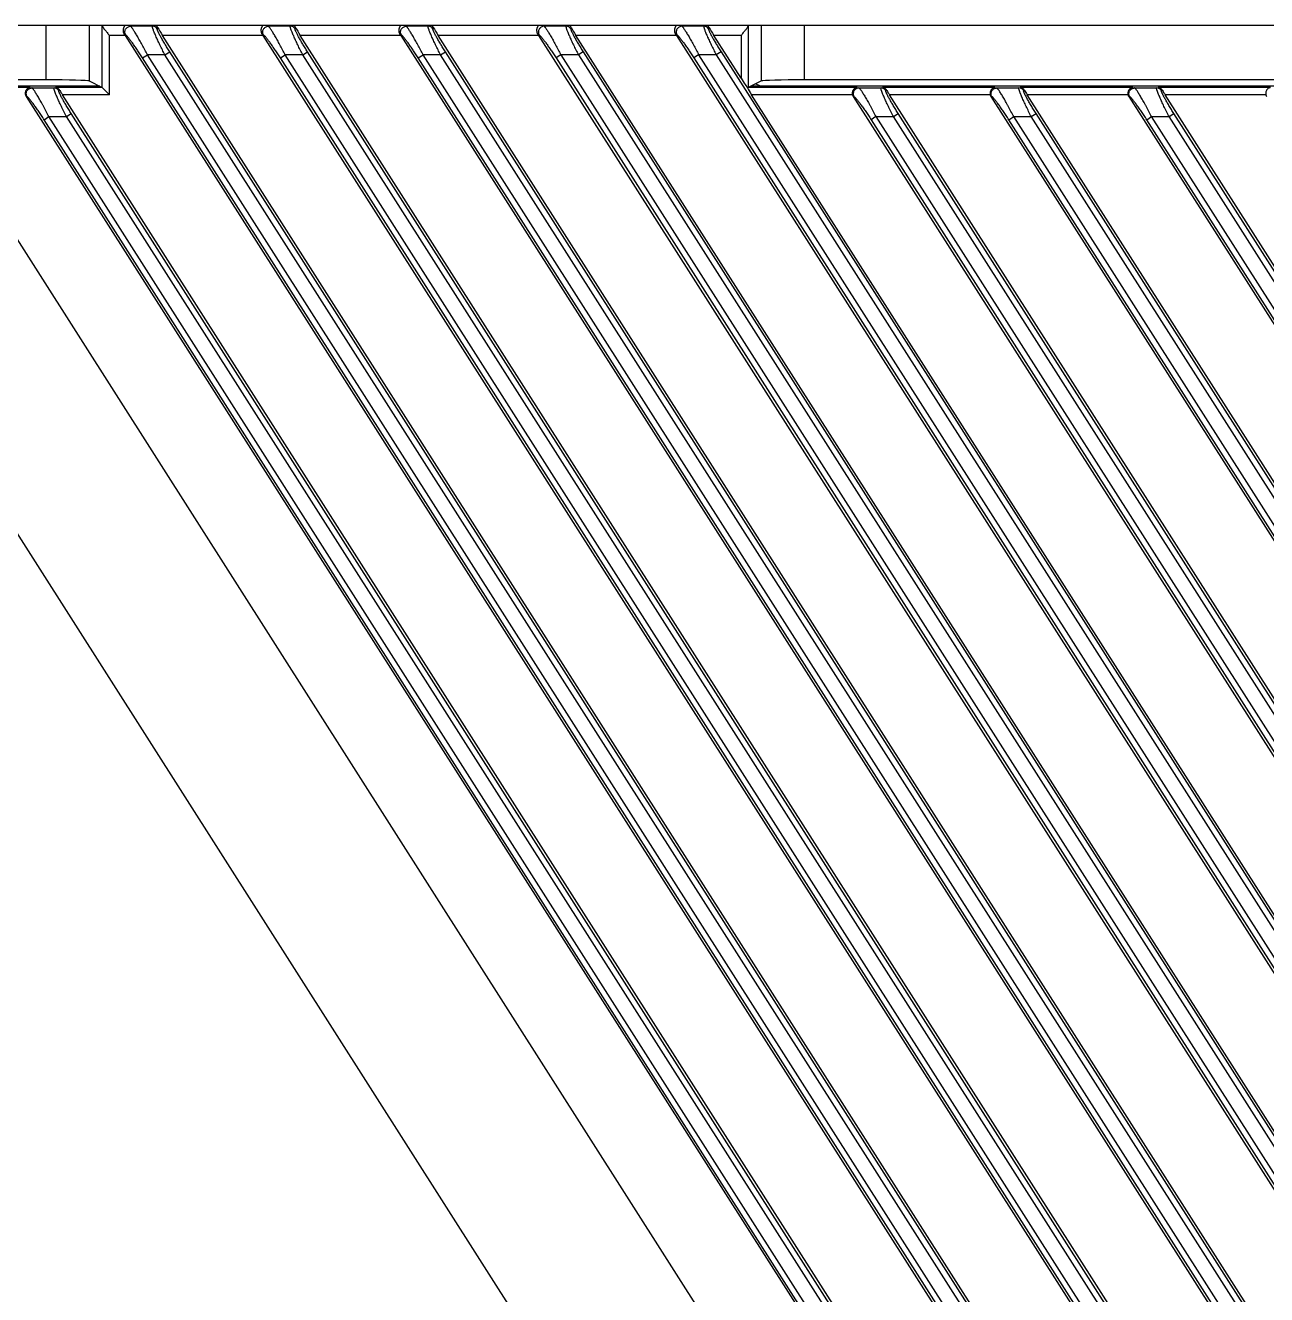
# Model space of a CAD drawing. Header units: millimetres. Extents: x 620 to 19791, y 2539 to 6969.
# Drawn here: x 16239.6 to 16326.1, y 5398.1 to 5486.6 of the extents above; entities that cross this region are included whole.
import ezdxf

# ---------------------------------------------------------------- set-up
doc = ezdxf.new("R2010")
doc.units = ezdxf.units.MM

# ---------------------------------------------------------------- blocks, each defined once
blk = doc.blocks.new('DTGFH')
at = {"color": 7, "linetype": 'Continuous'}
for p, q in [((9401.048, 4441.2), (8801.048, 4441.2)), ((9215.141, 4437.403), (9215.141, 4441.2)), ((9218.137, 4441.2), (9218.137, 4437.329)), ((9219.064, 4436.865), (9219.064, 4441.163)), ((9221.035, 4441.141), (9220.927, 4441.2)), ((9222.559, 4441.141), (9221.035, 4441.141)), ((9222.559, 4441.141), (9222.591, 4441.2)), ((9230.639, 4441.141), (9230.531, 4441.2)), ((9232.163, 4441.141), (9230.639, 4441.141)), ((9232.163, 4441.141), (9232.195, 4441.2)), ((9240.243, 4441.141), (9240.135, 4441.2)), ((9241.767, 4441.141), (9240.243, 4441.141)), ((9241.767, 4441.141), (9241.799, 4441.2)), ((9249.74, 4441.2), (9249.847, 4441.141)), ((9251.371, 4441.141), (9249.847, 4441.141)), ((9251.403, 4441.2), (9251.371, 4441.141)), ((9259.344, 4441.2), (9259.451, 4441.141)), ((9260.975, 4441.141), (9259.451, 4441.141)), ((9261.007, 4441.2), (9260.975, 4441.141)), ((9264.073, 4441.163), (9264.073, 4436.865)), ((9265, 4437.329), (9265, 4441.2)), ((9267.996, 4437.403), (9267.996, 4441.2)), ((9219.563, 4436.366), (9219.563, 4440.5)), ((9220.647, 4440.5), (9219.563, 4440.5)), ((9220.699, 4440.529), (9220.59, 4440.588)), ((9220.647, 4440.5), (9400.314, 4158.48)), ((9222.939, 4441.038), (9222.895, 4440.957)), ((9230.251, 4440.5), (9223.255, 4440.5)), ((9400.348, 4162.52), (9223.255, 4440.5)), ((9230.303, 4440.529), (9230.194, 4440.588)), ((9230.251, 4440.5), (9400.314, 4173.555)), ((9232.543, 4441.038), (9232.499, 4440.957)), ((9239.855, 4440.5), (9232.86, 4440.5)), ((9400.348, 4177.595), (9232.86, 4440.5)), ((9239.907, 4440.529), (9239.799, 4440.588)), ((9239.855, 4440.5), (9400.314, 4188.63)), ((9242.147, 4441.038), (9242.103, 4440.957)), ((9249.459, 4440.5), (9242.464, 4440.5)), ((9396.214, 4199.16), (9242.464, 4440.5)), ((9249.403, 4440.588), (9249.511, 4440.529)), ((9249.459, 4440.5), (9395.966, 4210.531)), ((9251.751, 4441.038), (9251.707, 4440.957)), ((9259.063, 4440.5), (9252.068, 4440.5)), ((9396.214, 4214.236), (9252.068, 4440.5)), ((9259.007, 4440.588), (9259.115, 4440.529)), ((9259.063, 4440.5), (9395.966, 4225.606)), ((9261.355, 4441.038), (9261.311, 4440.957)), ((9263.574, 4440.5), (9261.672, 4440.5)), ((9263.574, 4437.515), (9261.672, 4440.5)), ((9263.574, 4440.5), (9263.574, 4437.515)), ((9223.422, 4439.149), (9223.759, 4439.363)), ((9399.333, 4163.766), (9223.759, 4439.363)), ((9233.027, 4439.149), (9233.363, 4439.363)), ((9399.333, 4178.842), (9233.363, 4439.363)), ((9242.631, 4439.149), (9242.967, 4439.363)), ((9399.333, 4193.917), (9242.967, 4439.363)), ((9252.571, 4439.363), (9252.235, 4439.149)), ((9252.571, 4439.363), (9395.024, 4215.757)), ((9262.175, 4439.363), (9261.839, 4439.149)), ((9262.175, 4439.363), (9395.024, 4230.832)), ((9221.866, 4438.935), (9222.202, 4439.149)), ((9398.661, 4161.422), (9221.866, 4438.935)), ((9223.422, 4439.149), (9222.202, 4439.149)), ((9398.997, 4161.636), (9222.202, 4439.149)), ((9398.997, 4163.552), (9223.422, 4439.149)), ((9231.47, 4438.935), (9231.806, 4439.149)), ((9398.661, 4176.497), (9231.47, 4438.935)), ((9233.027, 4439.149), (9231.806, 4439.149)), ((9398.997, 4176.711), (9231.806, 4439.149)), ((9398.997, 4178.627), (9233.027, 4439.149)), ((9241.074, 4438.935), (9241.41, 4439.149)), ((9398.661, 4191.573), (9241.074, 4438.935)), ((9242.631, 4439.149), (9241.41, 4439.149)), ((9398.997, 4191.787), (9241.41, 4439.149)), ((9398.997, 4193.703), (9242.631, 4439.149)), ((9251.014, 4439.149), (9250.678, 4438.935)), ((9250.678, 4438.935), (9394.351, 4213.413)), ((9252.235, 4439.149), (9251.014, 4439.149)), ((9251.014, 4439.149), (9394.687, 4213.627)), ((9252.235, 4439.149), (9394.687, 4215.543)), ((9260.618, 4439.149), (9260.282, 4438.935)), ((9260.282, 4438.935), (9394.351, 4228.488)), ((9261.839, 4439.149), (9260.618, 4439.149)), ((9260.618, 4439.149), (9394.687, 4228.702)), ((9261.839, 4439.149), (9394.687, 4230.618)), ((9218.89, 4436.953), (9184.207, 4436.953)), ((9215.141, 4437.403), (9187.955, 4437.403)), ((9214.037, 4436.866), (9206.6, 4436.866)), ((9214.037, 4436.866), (9214.163, 4436.839)), ((9214.163, 4436.839), (9215.707, 4436.839)), ((9215.707, 4436.839), (9215.797, 4436.866)), ((9219.063, 4436.866), (9215.797, 4436.866)), ((9216.102, 4436.671), (9216.043, 4436.653)), ((9218.137, 4437.329), (9219.063, 4436.866)), ((9219.563, 4436.366), (9219.064, 4436.865)), ((9264.073, 4436.865), (9264.041, 4436.833)), ((9265, 4437.329), (9264.074, 4436.866)), ((9271.662, 4436.866), (9264.074, 4436.866)), ((9321.849, 4436.953), (9264.248, 4436.953)), ((9318.101, 4437.403), (9267.996, 4437.403)), ((9271.662, 4436.866), (9271.787, 4436.839)), ((9271.787, 4436.839), (9273.331, 4436.839)), ((9273.331, 4436.839), (9273.421, 4436.866)), ((9281.266, 4436.866), (9273.421, 4436.866)), ((9273.726, 4436.671), (9273.667, 4436.653)), ((9281.266, 4436.866), (9281.391, 4436.839)), ((9281.391, 4436.839), (9282.935, 4436.839)), ((9282.935, 4436.839), (9283.026, 4436.866)), ((9290.87, 4436.866), (9283.026, 4436.866)), ((9283.33, 4436.671), (9283.271, 4436.653)), ((9290.87, 4436.866), (9290.995, 4436.839)), ((9290.995, 4436.839), (9292.539, 4436.839)), ((9292.539, 4436.839), (9292.63, 4436.866)), ((9300.474, 4436.866), (9292.63, 4436.866)), ((9292.934, 4436.671), (9292.875, 4436.653)), ((9206.705, 4436.366), (9398.654, 4135.066)), ((9213.827, 4436.225), (9213.757, 4436.24)), ((9213.757, 4436.24), (9400.314, 4143.404)), ((9219.563, 4436.366), (9216.285, 4436.366)), ((9400.348, 4147.445), (9216.285, 4436.366)), ((9271.329, 4436.366), (9264.306, 4436.366)), ((9396.214, 4229.311), (9264.306, 4436.366)), ((9271.382, 4436.24), (9271.451, 4436.225)), ((9271.382, 4436.24), (9397.18, 4238.775)), ((9280.933, 4436.366), (9273.91, 4436.366)), ((9399.701, 4238.914), (9273.91, 4436.366)), ((9281.055, 4436.225), (9280.986, 4436.24)), ((9280.986, 4436.24), (9400.314, 4248.932)), ((9290.537, 4436.366), (9283.514, 4436.366)), ((9400.348, 4252.972), (9283.514, 4436.366)), ((9290.659, 4436.225), (9290.59, 4436.24)), ((9290.59, 4436.24), (9400.314, 4264.007)), ((9300.141, 4436.366), (9293.118, 4436.366)), ((9400.348, 4268.048), (9293.118, 4436.366)), ((9382.477, 4139.987), (9194.336, 4435.308)), ((9216.564, 4434.839), (9216.9, 4435.053)), ((9399.333, 4148.691), (9216.9, 4435.053)), ((9274.188, 4434.839), (9274.524, 4435.053)), ((9398.441, 4240.544), (9274.524, 4435.053)), ((9283.792, 4434.839), (9284.128, 4435.053)), ((9399.333, 4254.218), (9284.128, 4435.053)), ((9293.396, 4434.839), (9293.733, 4435.053)), ((9399.333, 4269.294), (9293.733, 4435.053)), ((9215.007, 4434.625), (9215.343, 4434.839)), ((9398.661, 4146.346), (9215.007, 4434.625)), ((9215.343, 4434.839), (9216.564, 4434.839)), ((9398.997, 4146.561), (9215.343, 4434.839)), ((9398.997, 4148.477), (9216.564, 4434.839)), ((9272.968, 4434.839), (9272.632, 4434.625)), ((9272.632, 4434.625), (9396.548, 4240.116)), ((9272.968, 4434.839), (9274.188, 4434.839)), ((9272.968, 4434.839), (9396.884, 4240.33)), ((9398.105, 4240.33), (9274.188, 4434.839)), ((9282.236, 4434.625), (9282.572, 4434.839)), ((9398.661, 4251.874), (9282.236, 4434.625)), ((9282.572, 4434.839), (9283.792, 4434.839)), ((9398.997, 4252.088), (9282.572, 4434.839)), ((9398.997, 4254.004), (9283.792, 4434.839)), ((9291.84, 4434.625), (9292.176, 4434.839)), ((9398.661, 4266.95), (9291.84, 4434.625)), ((9292.176, 4434.839), (9293.396, 4434.839)), ((9398.997, 4267.164), (9292.176, 4434.839)), ((9398.997, 4269.08), (9293.396, 4434.839))]:
    blk.add_line(p, q, dxfattribs=at)
for centre, radius, start, end in [((9222.557, 4440.739), 0.402, 32.75676, 89.74324), ((9232.161, 4440.739), 0.402, 32.75676, 89.74324), ((9241.765, 4440.739), 0.402, 32.75676, 89.74324), ((9251.369, 4440.739), 0.402, 32.75676, 89.74324), ((9260.973, 4440.739), 0.402, 32.75676, 89.74324), ((9215.705, 4436.439), 0.399, 32.32072, 89.80892), ((9273.33, 4436.439), 0.399, 32.32072, 89.80892), ((9282.934, 4436.439), 0.399, 32.32072, 89.80892), ((9292.538, 4436.439), 0.399, 32.32072, 89.80892)]:
    blk.add_arc(centre, radius, start, end, dxfattribs=at)
at = {"color": 4, "linetype": 'Continuous'}
blk.add_arc((9262.048, 4430.325), 7.25, 66.1092, 69.56169, dxfattribs=at)
at = {"color": 7, "linetype": 'Continuous'}
for centre, major_axis, ratio, start_param, end_param in [((9219.052, 4440.5), (0, 0.7), 0.052408, -0.329, 0), ((9264.085, 4440.5), (0, 0.7), 0.052408, 0, 0.329), ((9220.574, 4440.5), (-0.449, 0.699), 0.073624, -1.618026, -1.492115), ((9223.328, 4440.5), (-0.449, 0.699), 0.073624, 0.647746, 1.523567), ((9230.178, 4440.5), (-0.449, 0.699), 0.073624, -1.618026, -1.492115), ((9232.932, 4440.5), (-0.449, 0.699), 0.073624, 0.647746, 1.523567), ((9239.782, 4440.5), (-0.449, 0.699), 0.073624, -1.618026, -1.492115), ((9242.536, 4440.5), (-0.449, 0.699), 0.073624, 0.647746, 1.523567), ((9249.387, 4440.5), (-0.449, 0.699), 0.073624, -1.618026, -1.492115), ((9252.14, 4440.5), (-0.449, 0.699), 0.073624, 0.647746, 1.523567), ((9258.991, 4440.5), (-0.449, 0.699), 0.073624, -1.618026, -1.492115), ((9261.744, 4440.5), (-0.449, 0.699), 0.073624, 0.647746, 1.523567), ((9215.141, 4437.324), (3, 0), 0.026186, 0.05236, 1.570796), ((9216.337, 4436.366), (-0.321, 0.499), 0.073624, 0.868345, 1.523567), ((9219.063, 4436.366), (0, 0.5), 0.052408, -0.05236, -0.02618), ((9263.574, 4437.596), (-0.499, 0.789), 0.046753, -4.638574, -3.431039), ((9264.357, 4436.366), (-0.321, 0.499), 0.073624, 0.316032, 1.523567), ((9264.075, 4436.366), (0, 0.5), 0.052408, 0.02618, 0.05236), ((9267.996, 4437.324), (3, 0), 0.026186, 1.570796, 3.089233), ((9273.962, 4436.366), (-0.321, 0.499), 0.073624, 0.868345, 1.523567), ((9283.566, 4436.366), (-0.321, 0.499), 0.073624, 0.868345, 1.523567), ((9293.17, 4436.366), (-0.321, 0.499), 0.073624, 0.868345, 1.523567), ((9214.097, 4436.453), (0.394, -0.086), 0.992492, -2.706869, -2.364001), ((9271.722, 4436.453), (0.394, -0.086), 0.992492, -2.706869, -2.364001), ((9281.326, 4436.453), (0.394, -0.086), 0.992492, -2.706869, -2.364001), ((9290.93, 4436.453), (0.394, -0.086), 0.992492, -2.706869, -2.364001), ((9300.534, 4436.453), (0.394, -0.086), 0.992492, -2.706869, -2.364001)]:
    blk.add_ellipse(centre, major_axis=major_axis, ratio=ratio, start_param=start_param, end_param=end_param, dxfattribs=at)
for points, knots in [([(9219.064, 4441.163), (9219.064, 4441.159), (9219.066, 4441.151), (9219.071, 4441.139), (9219.076, 4441.126), (9219.086, 4441.105), (9219.103, 4441.078), (9219.126, 4441.043), (9219.152, 4441.005), (9219.193, 4440.95), (9219.25, 4440.877), (9219.323, 4440.787), (9219.401, 4440.693), (9219.481, 4440.597), (9219.536, 4440.533), (9219.563, 4440.5)], [0, 0, 0, 0, 0.013463, 0.028958, 0.046471, 0.065932, 0.110248, 0.160922, 0.216933, 0.277361, 0.408429, 0.549248, 0.696374, 0.84732, 1, 1, 1, 1]), ([(9220.602, 4441.2), (9220.604, 4441.2), (9220.608, 4441.2), (9220.613, 4441.199), (9220.616, 4441.197), (9220.618, 4441.196), (9220.62, 4441.193), (9220.621, 4441.189), (9220.621, 4441.185), (9220.62, 4441.18), (9220.617, 4441.173), (9220.612, 4441.164), (9220.606, 4441.153), (9220.6, 4441.141), (9220.592, 4441.128), (9220.584, 4441.114), (9220.572, 4441.092), (9220.558, 4441.062), (9220.543, 4441.022), (9220.53, 4440.978), (9220.52, 4440.929), (9220.514, 4440.877), (9220.514, 4440.82), (9220.521, 4440.762), (9220.536, 4440.702), (9220.558, 4440.643), (9220.579, 4440.606), (9220.59, 4440.588)], [0, 0, 0, 0, 0.012577, 0.017811, 0.022415, 0.026524, 0.030371, 0.038422, 0.043171, 0.048577, 0.06156, 0.077442, 0.095999, 0.116978, 0.140127, 0.165209, 0.192065, 0.250601, 0.315018, 0.384942, 0.460136, 0.540384, 0.625394, 0.714676, 0.807485, 0.902935, 1, 1, 1, 1]), ([(9220.699, 4440.529), (9220.68, 4440.558), (9220.651, 4440.623), (9220.635, 4440.728), (9220.647, 4440.835), (9220.686, 4440.934), (9220.749, 4441.021), (9220.832, 4441.087), (9220.93, 4441.13), (9221, 4441.141), (9221.035, 4441.141)], [0, 0, 0, 0, 0.124309, 0.249137, 0.374435, 0.5, 0.625565, 0.750863, 0.875691, 1, 1, 1, 1]), ([(9222.202, 4439.149), (9222.141, 4439.267), (9222.021, 4439.501), (9221.84, 4439.841), (9221.69, 4440.114), (9221.574, 4440.319), (9221.492, 4440.462), (9221.414, 4440.594), (9221.341, 4440.716), (9221.273, 4440.825), (9221.211, 4440.92), (9221.163, 4440.99), (9221.128, 4441.038), (9221.105, 4441.067), (9221.085, 4441.092), (9221.066, 4441.113), (9221.05, 4441.129), (9221.04, 4441.138), (9221.035, 4441.141)], [0, 0, 0, 0, 0.172457, 0.340604, 0.500133, 0.575264, 0.646516, 0.713267, 0.77487, 0.830657, 0.879953, 0.922093, 0.940283, 0.956456, 0.970552, 0.982522, 0.992336, 1, 1, 1, 1]), ([(9223.422, 4439.149), (9223.364, 4439.264), (9223.248, 4439.493), (9223.109, 4439.778), (9223.004, 4440.001), (9222.93, 4440.16), (9222.86, 4440.312), (9222.796, 4440.457), (9222.738, 4440.591), (9222.687, 4440.714), (9222.643, 4440.824), (9222.608, 4440.92), (9222.585, 4440.99), (9222.571, 4441.038), (9222.563, 4441.068), (9222.558, 4441.093), (9222.556, 4441.113), (9222.555, 4441.127), (9222.557, 4441.136), (9222.558, 4441.14), (9222.559, 4441.141)], [0, 0, 0, 0, 0.17863, 0.352747, 0.436605, 0.51745, 0.594578, 0.667244, 0.734677, 0.796087, 0.850691, 0.897742, 0.936571, 0.952732, 0.966652, 0.978305, 0.98769, 0.994858, 0.997662, 1, 1, 1, 1]), ([(9222.939, 4441.038), (9222.933, 4441.05), (9222.92, 4441.073), (9222.898, 4441.105), (9222.88, 4441.129), (9222.867, 4441.145), (9222.857, 4441.156), (9222.849, 4441.166), (9222.842, 4441.175), (9222.836, 4441.182), (9222.832, 4441.188), (9222.83, 4441.191), (9222.829, 4441.194), (9222.829, 4441.197), (9222.83, 4441.199), (9222.832, 4441.2), (9222.834, 4441.2), (9222.836, 4441.2), (9222.837, 4441.2)], [0, 0, 0, 0, 0.204317, 0.392896, 0.563403, 0.640806, 0.712092, 0.776327, 0.832529, 0.879525, 0.916233, 0.930591, 0.942394, 0.959733, 0.967501, 0.976309, 0.987004, 1, 1, 1, 1]), ([(9230.206, 4441.2), (9230.208, 4441.2), (9230.212, 4441.2), (9230.217, 4441.199), (9230.22, 4441.197), (9230.222, 4441.196), (9230.224, 4441.193), (9230.225, 4441.189), (9230.225, 4441.185), (9230.224, 4441.18), (9230.221, 4441.173), (9230.216, 4441.164), (9230.21, 4441.153), (9230.204, 4441.141), (9230.196, 4441.128), (9230.188, 4441.114), (9230.177, 4441.092), (9230.162, 4441.062), (9230.147, 4441.022), (9230.134, 4440.978), (9230.124, 4440.929), (9230.118, 4440.877), (9230.119, 4440.82), (9230.125, 4440.762), (9230.14, 4440.702), (9230.162, 4440.643), (9230.183, 4440.606), (9230.194, 4440.588)], [0, 0, 0, 0, 0.012577, 0.017811, 0.022415, 0.026524, 0.030371, 0.038422, 0.043171, 0.048577, 0.06156, 0.077442, 0.095999, 0.116978, 0.140127, 0.165209, 0.192065, 0.250601, 0.315018, 0.384942, 0.460136, 0.540384, 0.625394, 0.714676, 0.807485, 0.902935, 1, 1, 1, 1]), ([(9230.303, 4440.529), (9230.285, 4440.558), (9230.256, 4440.623), (9230.239, 4440.728), (9230.251, 4440.835), (9230.29, 4440.934), (9230.353, 4441.021), (9230.436, 4441.087), (9230.534, 4441.13), (9230.604, 4441.141), (9230.639, 4441.141)], [0, 0, 0, 0, 0.124309, 0.249137, 0.374435, 0.5, 0.625565, 0.750863, 0.875691, 1, 1, 1, 1]), ([(9231.806, 4439.149), (9231.745, 4439.267), (9231.625, 4439.501), (9231.444, 4439.841), (9231.294, 4440.114), (9231.178, 4440.319), (9231.096, 4440.462), (9231.018, 4440.594), (9230.945, 4440.716), (9230.877, 4440.825), (9230.815, 4440.92), (9230.767, 4440.99), (9230.732, 4441.038), (9230.709, 4441.067), (9230.689, 4441.092), (9230.67, 4441.113), (9230.654, 4441.129), (9230.644, 4441.138), (9230.639, 4441.141)], [0, 0, 0, 0, 0.172457, 0.340604, 0.500133, 0.575264, 0.646516, 0.713267, 0.77487, 0.830657, 0.879953, 0.922093, 0.940283, 0.956456, 0.970552, 0.982522, 0.992336, 1, 1, 1, 1]), ([(9233.027, 4439.149), (9232.968, 4439.264), (9232.853, 4439.493), (9232.714, 4439.778), (9232.608, 4440.001), (9232.534, 4440.16), (9232.464, 4440.312), (9232.4, 4440.457), (9232.342, 4440.591), (9232.291, 4440.714), (9232.248, 4440.824), (9232.212, 4440.92), (9232.189, 4440.99), (9232.175, 4441.038), (9232.167, 4441.068), (9232.162, 4441.093), (9232.16, 4441.113), (9232.16, 4441.127), (9232.161, 4441.136), (9232.162, 4441.14), (9232.163, 4441.141)], [0, 0, 0, 0, 0.17863, 0.352747, 0.436605, 0.51745, 0.594578, 0.667244, 0.734677, 0.796087, 0.850691, 0.897742, 0.936571, 0.952732, 0.966652, 0.978305, 0.98769, 0.994858, 0.997662, 1, 1, 1, 1]), ([(9232.543, 4441.038), (9232.537, 4441.05), (9232.524, 4441.073), (9232.502, 4441.105), (9232.485, 4441.129), (9232.471, 4441.145), (9232.461, 4441.156), (9232.453, 4441.166), (9232.446, 4441.175), (9232.44, 4441.182), (9232.436, 4441.188), (9232.434, 4441.191), (9232.433, 4441.194), (9232.433, 4441.197), (9232.435, 4441.199), (9232.436, 4441.2), (9232.438, 4441.2), (9232.44, 4441.2), (9232.441, 4441.2)], [0, 0, 0, 0, 0.204317, 0.392896, 0.563403, 0.640806, 0.712092, 0.776327, 0.832529, 0.879525, 0.916233, 0.930591, 0.942394, 0.959733, 0.967501, 0.976309, 0.987004, 1, 1, 1, 1]), ([(9239.81, 4441.2), (9239.812, 4441.2), (9239.816, 4441.2), (9239.821, 4441.199), (9239.824, 4441.197), (9239.826, 4441.196), (9239.829, 4441.193), (9239.829, 4441.189), (9239.829, 4441.185), (9239.828, 4441.18), (9239.825, 4441.173), (9239.82, 4441.164), (9239.815, 4441.153), (9239.808, 4441.141), (9239.8, 4441.128), (9239.792, 4441.114), (9239.781, 4441.092), (9239.766, 4441.062), (9239.751, 4441.022), (9239.738, 4440.978), (9239.728, 4440.929), (9239.723, 4440.877), (9239.723, 4440.82), (9239.729, 4440.762), (9239.744, 4440.702), (9239.766, 4440.643), (9239.787, 4440.606), (9239.799, 4440.588)], [0, 0, 0, 0, 0.012577, 0.017811, 0.022415, 0.026524, 0.030371, 0.038422, 0.043171, 0.048577, 0.06156, 0.077442, 0.095999, 0.116978, 0.140127, 0.165209, 0.192065, 0.250601, 0.315018, 0.384942, 0.460136, 0.540384, 0.625394, 0.714676, 0.807485, 0.902935, 1, 1, 1, 1]), ([(9239.907, 4440.529), (9239.889, 4440.558), (9239.86, 4440.623), (9239.843, 4440.728), (9239.855, 4440.835), (9239.894, 4440.934), (9239.957, 4441.021), (9240.04, 4441.087), (9240.138, 4441.13), (9240.208, 4441.141), (9240.243, 4441.141)], [0, 0, 0, 0, 0.124309, 0.249137, 0.374435, 0.5, 0.625565, 0.750863, 0.875691, 1, 1, 1, 1]), ([(9241.41, 4439.149), (9241.35, 4439.267), (9241.229, 4439.501), (9241.048, 4439.841), (9240.898, 4440.114), (9240.782, 4440.319), (9240.7, 4440.462), (9240.622, 4440.594), (9240.549, 4440.716), (9240.481, 4440.825), (9240.419, 4440.92), (9240.371, 4440.99), (9240.336, 4441.038), (9240.313, 4441.067), (9240.293, 4441.092), (9240.274, 4441.113), (9240.258, 4441.129), (9240.248, 4441.138), (9240.243, 4441.141)], [0, 0, 0, 0, 0.172457, 0.340604, 0.500133, 0.575264, 0.646516, 0.713267, 0.77487, 0.830657, 0.879953, 0.922093, 0.940283, 0.956456, 0.970552, 0.982522, 0.992336, 1, 1, 1, 1]), ([(9242.631, 4439.149), (9242.572, 4439.264), (9242.457, 4439.493), (9242.318, 4439.778), (9242.212, 4440.001), (9242.138, 4440.16), (9242.068, 4440.312), (9242.004, 4440.457), (9241.946, 4440.591), (9241.895, 4440.714), (9241.852, 4440.824), (9241.816, 4440.92), (9241.793, 4440.99), (9241.779, 4441.038), (9241.772, 4441.068), (9241.767, 4441.093), (9241.764, 4441.113), (9241.764, 4441.127), (9241.765, 4441.136), (9241.766, 4441.14), (9241.767, 4441.141)], [0, 0, 0, 0, 0.17863, 0.352747, 0.436605, 0.51745, 0.594578, 0.667244, 0.734677, 0.796087, 0.850691, 0.897742, 0.936571, 0.952732, 0.966652, 0.978305, 0.98769, 0.994858, 0.997662, 1, 1, 1, 1]), ([(9242.147, 4441.038), (9242.141, 4441.05), (9242.128, 4441.073), (9242.107, 4441.105), (9242.089, 4441.129), (9242.075, 4441.145), (9242.066, 4441.156), (9242.057, 4441.166), (9242.05, 4441.175), (9242.044, 4441.182), (9242.04, 4441.188), (9242.038, 4441.191), (9242.037, 4441.194), (9242.037, 4441.197), (9242.039, 4441.199), (9242.04, 4441.2), (9242.042, 4441.2), (9242.044, 4441.2), (9242.045, 4441.2)], [0, 0, 0, 0, 0.204316, 0.392897, 0.563407, 0.640809, 0.712098, 0.776334, 0.832531, 0.879528, 0.916238, 0.930594, 0.942393, 0.959731, 0.967497, 0.976306, 0.987002, 1, 1, 1, 1]), ([(9249.414, 4441.2), (9249.417, 4441.2), (9249.421, 4441.2), (9249.425, 4441.199), (9249.428, 4441.197), (9249.43, 4441.196), (9249.433, 4441.193), (9249.433, 4441.189), (9249.433, 4441.185), (9249.432, 4441.18), (9249.429, 4441.173), (9249.425, 4441.164), (9249.419, 4441.153), (9249.412, 4441.141), (9249.404, 4441.128), (9249.396, 4441.114), (9249.385, 4441.092), (9249.371, 4441.062), (9249.355, 4441.022), (9249.342, 4440.978), (9249.332, 4440.929), (9249.327, 4440.877), (9249.327, 4440.82), (9249.334, 4440.762), (9249.348, 4440.702), (9249.37, 4440.643), (9249.391, 4440.606), (9249.403, 4440.588)], [0, 0, 0, 0, 0.012577, 0.017811, 0.022415, 0.026524, 0.030371, 0.038422, 0.043171, 0.048577, 0.06156, 0.077442, 0.095999, 0.116978, 0.140127, 0.165209, 0.192065, 0.250601, 0.315018, 0.384942, 0.460136, 0.540384, 0.625394, 0.714676, 0.807485, 0.902935, 1, 1, 1, 1]), ([(9249.847, 4441.141), (9249.812, 4441.141), (9249.742, 4441.13), (9249.645, 4441.087), (9249.561, 4441.021), (9249.498, 4440.934), (9249.459, 4440.835), (9249.447, 4440.728), (9249.464, 4440.623), (9249.493, 4440.558), (9249.511, 4440.529)], [0, 0, 0, 0, 0.124309, 0.249137, 0.374435, 0.5, 0.625565, 0.750863, 0.875691, 1, 1, 1, 1]), ([(9249.847, 4441.141), (9249.852, 4441.138), (9249.862, 4441.129), (9249.878, 4441.113), (9249.897, 4441.092), (9249.917, 4441.067), (9249.94, 4441.038), (9249.975, 4440.99), (9250.023, 4440.92), (9250.085, 4440.825), (9250.153, 4440.716), (9250.226, 4440.594), (9250.304, 4440.462), (9250.386, 4440.319), (9250.502, 4440.114), (9250.652, 4439.841), (9250.833, 4439.501), (9250.954, 4439.267), (9251.014, 4439.149)], [0, 0, 0, 0, 0.007664, 0.017477, 0.029447, 0.043543, 0.059716, 0.077906, 0.120046, 0.169342, 0.22513, 0.286734, 0.353486, 0.424739, 0.49987, 0.659399, 0.827544, 1, 1, 1, 1]), ([(9251.371, 4441.141), (9251.37, 4441.14), (9251.369, 4441.136), (9251.368, 4441.127), (9251.368, 4441.113), (9251.371, 4441.093), (9251.376, 4441.068), (9251.383, 4441.038), (9251.397, 4440.99), (9251.42, 4440.92), (9251.456, 4440.824), (9251.499, 4440.714), (9251.55, 4440.591), (9251.608, 4440.457), (9251.672, 4440.312), (9251.742, 4440.16), (9251.816, 4440.001), (9251.922, 4439.778), (9252.061, 4439.493), (9252.176, 4439.264), (9252.235, 4439.149)], [0, 0, 0, 0, 0.002337, 0.005141, 0.012309, 0.021692, 0.033343, 0.047262, 0.063422, 0.102249, 0.149298, 0.203902, 0.265312, 0.332745, 0.405412, 0.48254, 0.563386, 0.647245, 0.821366, 1, 1, 1, 1]), ([(9251.751, 4441.038), (9251.745, 4441.05), (9251.732, 4441.073), (9251.711, 4441.105), (9251.693, 4441.129), (9251.679, 4441.145), (9251.67, 4441.156), (9251.661, 4441.166), (9251.654, 4441.175), (9251.648, 4441.182), (9251.644, 4441.188), (9251.642, 4441.191), (9251.641, 4441.194), (9251.641, 4441.197), (9251.643, 4441.199), (9251.644, 4441.2), (9251.647, 4441.2), (9251.648, 4441.2), (9251.649, 4441.2)], [0, 0, 0, 0, 0.204317, 0.392896, 0.563403, 0.640806, 0.712092, 0.776327, 0.832529, 0.879525, 0.916233, 0.930591, 0.942394, 0.959733, 0.967501, 0.976309, 0.987004, 1, 1, 1, 1]), ([(9259.018, 4441.2), (9259.021, 4441.2), (9259.025, 4441.2), (9259.029, 4441.199), (9259.032, 4441.197), (9259.034, 4441.196), (9259.037, 4441.193), (9259.037, 4441.189), (9259.037, 4441.185), (9259.036, 4441.18), (9259.033, 4441.173), (9259.029, 4441.164), (9259.023, 4441.153), (9259.016, 4441.141), (9259.008, 4441.128), (9259, 4441.114), (9258.989, 4441.092), (9258.975, 4441.062), (9258.959, 4441.022), (9258.946, 4440.978), (9258.936, 4440.929), (9258.931, 4440.877), (9258.931, 4440.82), (9258.938, 4440.762), (9258.952, 4440.702), (9258.974, 4440.643), (9258.995, 4440.606), (9259.007, 4440.588)], [0, 0, 0, 0, 0.012577, 0.017811, 0.022415, 0.026524, 0.030371, 0.038422, 0.043171, 0.048577, 0.06156, 0.077442, 0.095999, 0.116978, 0.140127, 0.165209, 0.192065, 0.250601, 0.315018, 0.384942, 0.460136, 0.540384, 0.625394, 0.714676, 0.807485, 0.902935, 1, 1, 1, 1]), ([(9259.451, 4441.141), (9259.416, 4441.141), (9259.346, 4441.13), (9259.249, 4441.087), (9259.165, 4441.021), (9259.102, 4440.934), (9259.063, 4440.835), (9259.052, 4440.728), (9259.068, 4440.623), (9259.097, 4440.558), (9259.115, 4440.529)], [0, 0, 0, 0, 0.124309, 0.249137, 0.374435, 0.5, 0.625565, 0.750863, 0.875691, 1, 1, 1, 1]), ([(9259.451, 4441.141), (9259.456, 4441.138), (9259.466, 4441.129), (9259.483, 4441.113), (9259.501, 4441.092), (9259.522, 4441.067), (9259.544, 4441.038), (9259.579, 4440.99), (9259.627, 4440.92), (9259.689, 4440.825), (9259.757, 4440.716), (9259.83, 4440.594), (9259.909, 4440.462), (9259.991, 4440.319), (9260.106, 4440.114), (9260.256, 4439.841), (9260.437, 4439.501), (9260.558, 4439.267), (9260.618, 4439.149)], [0, 0, 0, 0, 0.007664, 0.017477, 0.029447, 0.043543, 0.059716, 0.077906, 0.120046, 0.169342, 0.22513, 0.286734, 0.353486, 0.424739, 0.49987, 0.659399, 0.827544, 1, 1, 1, 1]), ([(9260.975, 4441.141), (9260.974, 4441.14), (9260.973, 4441.136), (9260.972, 4441.127), (9260.972, 4441.113), (9260.975, 4441.093), (9260.98, 4441.068), (9260.987, 4441.038), (9261.001, 4440.99), (9261.024, 4440.92), (9261.06, 4440.824), (9261.103, 4440.714), (9261.154, 4440.591), (9261.212, 4440.457), (9261.276, 4440.312), (9261.346, 4440.16), (9261.42, 4440.001), (9261.526, 4439.778), (9261.665, 4439.493), (9261.78, 4439.264), (9261.839, 4439.149)], [0, 0, 0, 0, 0.002337, 0.005141, 0.012309, 0.021692, 0.033343, 0.047262, 0.063422, 0.102249, 0.149298, 0.203902, 0.265312, 0.332745, 0.405412, 0.48254, 0.563386, 0.647245, 0.821366, 1, 1, 1, 1]), ([(9261.355, 4441.038), (9261.349, 4441.05), (9261.336, 4441.073), (9261.315, 4441.105), (9261.297, 4441.129), (9261.283, 4441.145), (9261.274, 4441.156), (9261.265, 4441.166), (9261.258, 4441.175), (9261.252, 4441.182), (9261.248, 4441.188), (9261.246, 4441.191), (9261.245, 4441.194), (9261.245, 4441.197), (9261.247, 4441.199), (9261.248, 4441.2), (9261.251, 4441.2), (9261.252, 4441.2), (9261.253, 4441.2)], [0, 0, 0, 0, 0.204317, 0.392896, 0.563403, 0.640806, 0.712092, 0.776327, 0.832529, 0.879525, 0.916233, 0.930591, 0.942394, 0.959733, 0.967501, 0.976309, 0.987004, 1, 1, 1, 1]), ([(9263.574, 4440.5), (9263.601, 4440.533), (9263.656, 4440.597), (9263.736, 4440.693), (9263.814, 4440.787), (9263.887, 4440.877), (9263.944, 4440.95), (9263.985, 4441.005), (9264.012, 4441.043), (9264.035, 4441.078), (9264.051, 4441.105), (9264.061, 4441.126), (9264.067, 4441.139), (9264.071, 4441.151), (9264.073, 4441.159), (9264.073, 4441.163)], [0, 0, 0, 0, 0.152678, 0.303619, 0.450743, 0.591561, 0.722626, 0.783052, 0.839064, 0.889738, 0.93406, 0.953523, 0.971039, 0.986537, 1, 1, 1, 1]), ([(9221.866, 4438.935), (9221.806, 4439.028), (9221.687, 4439.212), (9221.509, 4439.48), (9221.362, 4439.695), (9221.247, 4439.859), (9221.165, 4439.973), (9221.087, 4440.079), (9221.013, 4440.178), (9220.944, 4440.267), (9220.88, 4440.345), (9220.831, 4440.403), (9220.795, 4440.442), (9220.772, 4440.467), (9220.75, 4440.488), (9220.731, 4440.505), (9220.714, 4440.519), (9220.704, 4440.526), (9220.699, 4440.529)], [0, 0, 0, 0, 0.1676, 0.331584, 0.488296, 0.562693, 0.633727, 0.700799, 0.763258, 0.8204, 0.871473, 0.915693, 0.93499, 0.952285, 0.967494, 0.980544, 0.991384, 1, 1, 1, 1]), ([(9223.759, 4439.363), (9223.701, 4439.453), (9223.589, 4439.632), (9223.427, 4439.897), (9223.3, 4440.112), (9223.205, 4440.278), (9223.141, 4440.394), (9223.082, 4440.503), (9223.029, 4440.603), (9222.984, 4440.693), (9222.952, 4440.762), (9222.931, 4440.811), (9222.918, 4440.843), (9222.908, 4440.871), (9222.9, 4440.896), (9222.895, 4440.916), (9222.892, 4440.931), (9222.892, 4440.942), (9222.892, 4440.949), (9222.893, 4440.954), (9222.895, 4440.957)], [0, 0, 0, 0, 0.175673, 0.347519, 0.511196, 0.588381, 0.661487, 0.7297, 0.792145, 0.847915, 0.896102, 0.917087, 0.935869, 0.952372, 0.966531, 0.978313, 0.987727, 0.991571, 0.994868, 1, 1, 1, 1]), ([(9231.47, 4438.935), (9231.41, 4439.028), (9231.292, 4439.212), (9231.113, 4439.48), (9230.966, 4439.695), (9230.851, 4439.859), (9230.769, 4439.973), (9230.691, 4440.079), (9230.617, 4440.178), (9230.548, 4440.267), (9230.484, 4440.345), (9230.435, 4440.403), (9230.399, 4440.442), (9230.376, 4440.467), (9230.354, 4440.488), (9230.335, 4440.505), (9230.319, 4440.519), (9230.308, 4440.526), (9230.303, 4440.529)], [0, 0, 0, 0, 0.1676, 0.331584, 0.488296, 0.562693, 0.633727, 0.700799, 0.763258, 0.8204, 0.871473, 0.915693, 0.93499, 0.952285, 0.967494, 0.980544, 0.991384, 1, 1, 1, 1]), ([(9233.363, 4439.363), (9233.305, 4439.453), (9233.193, 4439.632), (9233.031, 4439.897), (9232.904, 4440.112), (9232.809, 4440.278), (9232.745, 4440.394), (9232.686, 4440.503), (9232.633, 4440.603), (9232.588, 4440.693), (9232.556, 4440.762), (9232.535, 4440.811), (9232.522, 4440.843), (9232.512, 4440.871), (9232.504, 4440.896), (9232.499, 4440.916), (9232.496, 4440.931), (9232.496, 4440.942), (9232.496, 4440.949), (9232.497, 4440.954), (9232.499, 4440.957)], [0, 0, 0, 0, 0.175673, 0.347519, 0.511196, 0.588381, 0.661487, 0.7297, 0.792145, 0.847915, 0.896102, 0.917087, 0.935869, 0.952372, 0.966531, 0.978313, 0.987727, 0.991571, 0.994868, 1, 1, 1, 1]), ([(9241.074, 4438.935), (9241.014, 4439.028), (9240.896, 4439.212), (9240.717, 4439.48), (9240.57, 4439.695), (9240.455, 4439.859), (9240.373, 4439.973), (9240.295, 4440.079), (9240.221, 4440.178), (9240.152, 4440.267), (9240.088, 4440.345), (9240.039, 4440.403), (9240.003, 4440.442), (9239.98, 4440.467), (9239.959, 4440.488), (9239.939, 4440.505), (9239.923, 4440.519), (9239.912, 4440.526), (9239.907, 4440.529)], [0, 0, 0, 0, 0.1676, 0.331584, 0.488296, 0.562693, 0.633727, 0.700799, 0.763258, 0.8204, 0.871473, 0.915693, 0.93499, 0.952285, 0.967494, 0.980544, 0.991384, 1, 1, 1, 1]), ([(9242.967, 4439.363), (9242.909, 4439.453), (9242.797, 4439.632), (9242.635, 4439.897), (9242.508, 4440.112), (9242.413, 4440.278), (9242.349, 4440.394), (9242.29, 4440.503), (9242.237, 4440.603), (9242.192, 4440.693), (9242.16, 4440.762), (9242.139, 4440.811), (9242.127, 4440.843), (9242.116, 4440.871), (9242.108, 4440.896), (9242.103, 4440.916), (9242.1, 4440.931), (9242.1, 4440.942), (9242.1, 4440.949), (9242.101, 4440.954), (9242.103, 4440.957)], [0, 0, 0, 0, 0.175673, 0.347519, 0.511196, 0.588381, 0.661487, 0.7297, 0.792145, 0.847915, 0.896102, 0.917087, 0.935869, 0.952372, 0.966531, 0.978313, 0.987727, 0.991571, 0.994868, 1, 1, 1, 1]), ([(9249.511, 4440.529), (9249.516, 4440.526), (9249.527, 4440.519), (9249.543, 4440.505), (9249.563, 4440.488), (9249.584, 4440.467), (9249.608, 4440.442), (9249.643, 4440.403), (9249.692, 4440.345), (9249.756, 4440.267), (9249.825, 4440.178), (9249.899, 4440.079), (9249.977, 4439.973), (9250.059, 4439.859), (9250.174, 4439.695), (9250.321, 4439.48), (9250.5, 4439.212), (9250.619, 4439.028), (9250.678, 4438.935)], [0, 0, 0, 0, 0.008615, 0.019455, 0.032505, 0.047714, 0.065009, 0.084305, 0.128526, 0.179599, 0.236742, 0.299202, 0.366274, 0.437309, 0.511707, 0.668418, 0.832402, 1, 1, 1, 1]), ([(9251.707, 4440.957), (9251.705, 4440.954), (9251.704, 4440.949), (9251.704, 4440.942), (9251.704, 4440.931), (9251.707, 4440.916), (9251.712, 4440.896), (9251.72, 4440.871), (9251.731, 4440.843), (9251.743, 4440.811), (9251.764, 4440.762), (9251.797, 4440.693), (9251.842, 4440.603), (9251.894, 4440.503), (9251.953, 4440.394), (9252.017, 4440.278), (9252.112, 4440.112), (9252.239, 4439.897), (9252.401, 4439.632), (9252.513, 4439.453), (9252.571, 4439.363)], [0, 0, 0, 0, 0.005131, 0.008428, 0.012271, 0.021684, 0.033464, 0.047622, 0.064124, 0.082905, 0.10389, 0.152077, 0.207846, 0.270293, 0.338506, 0.411613, 0.488798, 0.652475, 0.824325, 1, 1, 1, 1]), ([(9259.115, 4440.529), (9259.12, 4440.526), (9259.131, 4440.519), (9259.148, 4440.505), (9259.167, 4440.488), (9259.188, 4440.467), (9259.212, 4440.442), (9259.247, 4440.403), (9259.297, 4440.345), (9259.36, 4440.267), (9259.429, 4440.178), (9259.503, 4440.079), (9259.581, 4439.973), (9259.663, 4439.859), (9259.778, 4439.695), (9259.925, 4439.48), (9260.104, 4439.212), (9260.223, 4439.028), (9260.282, 4438.935)], [0, 0, 0, 0, 0.008615, 0.019455, 0.032505, 0.047714, 0.065009, 0.084305, 0.128526, 0.179599, 0.236742, 0.299202, 0.366274, 0.437309, 0.511707, 0.668418, 0.832402, 1, 1, 1, 1]), ([(9261.311, 4440.957), (9261.309, 4440.954), (9261.308, 4440.949), (9261.308, 4440.942), (9261.309, 4440.931), (9261.311, 4440.916), (9261.317, 4440.896), (9261.324, 4440.871), (9261.335, 4440.843), (9261.347, 4440.811), (9261.369, 4440.762), (9261.401, 4440.693), (9261.446, 4440.603), (9261.498, 4440.503), (9261.557, 4440.394), (9261.622, 4440.278), (9261.716, 4440.112), (9261.844, 4439.897), (9262.005, 4439.632), (9262.118, 4439.453), (9262.175, 4439.363)], [0, 0, 0, 0, 0.005131, 0.008428, 0.012271, 0.021684, 0.033464, 0.047622, 0.064124, 0.082905, 0.10389, 0.152077, 0.207846, 0.270293, 0.338506, 0.411613, 0.488798, 0.652475, 0.824325, 1, 1, 1, 1]), ([(9214.037, 4436.866), (9214.015, 4436.865), (9213.969, 4436.858), (9213.903, 4436.833), (9213.841, 4436.793), (9213.795, 4436.747), (9213.762, 4436.702), (9213.732, 4436.649), (9213.703, 4436.573), (9213.689, 4436.472), (9213.696, 4436.401), (9213.704, 4436.366)], [0, 0, 0, 0, 0.098793, 0.200838, 0.308654, 0.424788, 0.486837, 0.551839, 0.69107, 0.841979, 1, 1, 1, 1]), ([(9213.827, 4436.225), (9213.808, 4436.255), (9213.778, 4436.32), (9213.761, 4436.426), (9213.772, 4436.533), (9213.811, 4436.633), (9213.874, 4436.72), (9213.958, 4436.787), (9214.057, 4436.829), (9214.127, 4436.838), (9214.163, 4436.839)], [0, 0, 0, 0, 0.124979, 0.250157, 0.375457, 0.500747, 0.625901, 0.750834, 0.875512, 1, 1, 1, 1]), ([(9215.343, 4434.839), (9215.28, 4434.962), (9215.155, 4435.204), (9214.997, 4435.502), (9214.872, 4435.731), (9214.781, 4435.894), (9214.693, 4436.049), (9214.609, 4436.194), (9214.53, 4436.328), (9214.455, 4436.449), (9214.387, 4436.557), (9214.326, 4436.649), (9214.279, 4436.715), (9214.246, 4436.759), (9214.225, 4436.785), (9214.206, 4436.806), (9214.191, 4436.82), (9214.181, 4436.828), (9214.174, 4436.833), (9214.168, 4436.837), (9214.164, 4436.838), (9214.163, 4436.839)], [0, 0, 0, 0, 0.177831, 0.350869, 0.4341, 0.514314, 0.59087, 0.663095, 0.73029, 0.791726, 0.846656, 0.89433, 0.934024, 0.950674, 0.965095, 0.977235, 0.987066, 0.991119, 0.994609, 0.997556, 1, 1, 1, 1]), ([(9216.564, 4434.839), (9216.503, 4434.959), (9216.383, 4435.197), (9216.239, 4435.493), (9216.13, 4435.723), (9216.054, 4435.887), (9215.983, 4436.043), (9215.919, 4436.19), (9215.861, 4436.326), (9215.818, 4436.432), (9215.787, 4436.509), (9215.767, 4436.562), (9215.75, 4436.61), (9215.735, 4436.654), (9215.722, 4436.694), (9215.712, 4436.729), (9215.704, 4436.76), (9215.699, 4436.785), (9215.697, 4436.803), (9215.697, 4436.816), (9215.697, 4436.823), (9215.699, 4436.829), (9215.7, 4436.833), (9215.703, 4436.837), (9215.705, 4436.838), (9215.707, 4436.839)], [0, 0, 0, 0, 0.184726, 0.364404, 0.450654, 0.53352, 0.612205, 0.685869, 0.753643, 0.814644, 0.842334, 0.868009, 0.891573, 0.912933, 0.932009, 0.94873, 0.963045, 0.974919, 0.984358, 0.988185, 0.991438, 0.994155, 0.996399, 0.998285, 1, 1, 1, 1]), ([(9216.102, 4436.671), (9216.085, 4436.702), (9216.044, 4436.757), (9215.967, 4436.818), (9215.884, 4436.855), (9215.826, 4436.865), (9215.797, 4436.866)], [0, 0, 0, 0, 0.280934, 0.535713, 0.772708, 1, 1, 1, 1]), ([(9271.662, 4436.866), (9271.64, 4436.865), (9271.594, 4436.858), (9271.528, 4436.833), (9271.465, 4436.793), (9271.419, 4436.747), (9271.386, 4436.702), (9271.356, 4436.649), (9271.328, 4436.573), (9271.314, 4436.472), (9271.321, 4436.401), (9271.329, 4436.366)], [0, 0, 0, 0, 0.098793, 0.200838, 0.308654, 0.424788, 0.486837, 0.551839, 0.69107, 0.841979, 1, 1, 1, 1]), ([(9271.787, 4436.839), (9271.752, 4436.838), (9271.681, 4436.829), (9271.583, 4436.787), (9271.499, 4436.72), (9271.435, 4436.633), (9271.397, 4436.533), (9271.385, 4436.426), (9271.403, 4436.32), (9271.432, 4436.255), (9271.451, 4436.225)], [0, 0, 0, 0, 0.124488, 0.249166, 0.374099, 0.499253, 0.624543, 0.749843, 0.875021, 1, 1, 1, 1]), ([(9271.787, 4436.839), (9271.789, 4436.838), (9271.793, 4436.837), (9271.799, 4436.833), (9271.805, 4436.828), (9271.816, 4436.82), (9271.83, 4436.806), (9271.849, 4436.785), (9271.87, 4436.759), (9271.904, 4436.715), (9271.951, 4436.649), (9272.012, 4436.557), (9272.08, 4436.449), (9272.154, 4436.328), (9272.234, 4436.194), (9272.318, 4436.049), (9272.406, 4435.894), (9272.496, 4435.731), (9272.621, 4435.502), (9272.78, 4435.204), (9272.905, 4434.962), (9272.968, 4434.839)], [0, 0, 0, 0, 0.002443, 0.00539, 0.00888, 0.012933, 0.022763, 0.034902, 0.049322, 0.065972, 0.105666, 0.15334, 0.20827, 0.269706, 0.336901, 0.409127, 0.485683, 0.565896, 0.649126, 0.822164, 1, 1, 1, 1]), ([(9274.188, 4434.839), (9274.127, 4434.959), (9274.008, 4435.197), (9273.864, 4435.493), (9273.755, 4435.723), (9273.679, 4435.887), (9273.608, 4436.043), (9273.543, 4436.19), (9273.485, 4436.326), (9273.442, 4436.432), (9273.412, 4436.509), (9273.392, 4436.562), (9273.374, 4436.61), (9273.359, 4436.654), (9273.347, 4436.694), (9273.337, 4436.729), (9273.329, 4436.76), (9273.324, 4436.785), (9273.322, 4436.803), (9273.321, 4436.816), (9273.322, 4436.823), (9273.323, 4436.829), (9273.325, 4436.833), (9273.328, 4436.837), (9273.33, 4436.838), (9273.331, 4436.839)], [0, 0, 0, 0, 0.184726, 0.364404, 0.450654, 0.53352, 0.612205, 0.685869, 0.753643, 0.814644, 0.842334, 0.868009, 0.891573, 0.912933, 0.932009, 0.94873, 0.963045, 0.974919, 0.984358, 0.988185, 0.991438, 0.994155, 0.996399, 0.998285, 1, 1, 1, 1]), ([(9273.726, 4436.671), (9273.709, 4436.702), (9273.669, 4436.757), (9273.592, 4436.818), (9273.508, 4436.855), (9273.45, 4436.865), (9273.421, 4436.866)], [0, 0, 0, 0, 0.280934, 0.535713, 0.772708, 1, 1, 1, 1]), ([(9281.266, 4436.866), (9281.244, 4436.865), (9281.198, 4436.858), (9281.132, 4436.833), (9281.069, 4436.793), (9281.023, 4436.747), (9280.991, 4436.702), (9280.96, 4436.649), (9280.932, 4436.573), (9280.918, 4436.472), (9280.925, 4436.401), (9280.933, 4436.366)], [0, 0, 0, 0, 0.098793, 0.200838, 0.308654, 0.424788, 0.486837, 0.551839, 0.69107, 0.841979, 1, 1, 1, 1]), ([(9281.055, 4436.225), (9281.036, 4436.255), (9281.007, 4436.32), (9280.989, 4436.426), (9281.001, 4436.533), (9281.039, 4436.633), (9281.103, 4436.72), (9281.187, 4436.787), (9281.285, 4436.829), (9281.356, 4436.838), (9281.391, 4436.839)], [0, 0, 0, 0, 0.124979, 0.250157, 0.375457, 0.500747, 0.625901, 0.750834, 0.875512, 1, 1, 1, 1]), ([(9282.572, 4434.839), (9282.509, 4434.962), (9282.384, 4435.204), (9282.225, 4435.502), (9282.1, 4435.731), (9282.01, 4435.894), (9281.922, 4436.049), (9281.838, 4436.194), (9281.758, 4436.328), (9281.684, 4436.449), (9281.616, 4436.557), (9281.555, 4436.649), (9281.508, 4436.715), (9281.475, 4436.759), (9281.453, 4436.785), (9281.434, 4436.806), (9281.42, 4436.82), (9281.41, 4436.828), (9281.403, 4436.833), (9281.397, 4436.837), (9281.393, 4436.838), (9281.391, 4436.839)], [0, 0, 0, 0, 0.177831, 0.350869, 0.4341, 0.514314, 0.59087, 0.663095, 0.73029, 0.791726, 0.846656, 0.89433, 0.934024, 0.950674, 0.965095, 0.977235, 0.987066, 0.991119, 0.994609, 0.997556, 1, 1, 1, 1]), ([(9283.792, 4434.839), (9283.731, 4434.959), (9283.612, 4435.197), (9283.468, 4435.493), (9283.359, 4435.723), (9283.283, 4435.887), (9283.212, 4436.043), (9283.147, 4436.19), (9283.089, 4436.326), (9283.046, 4436.432), (9283.016, 4436.509), (9282.996, 4436.562), (9282.979, 4436.61), (9282.963, 4436.654), (9282.951, 4436.694), (9282.941, 4436.729), (9282.933, 4436.76), (9282.928, 4436.785), (9282.926, 4436.803), (9282.926, 4436.816), (9282.926, 4436.823), (9282.927, 4436.829), (9282.929, 4436.833), (9282.932, 4436.837), (9282.934, 4436.838), (9282.935, 4436.839)], [0, 0, 0, 0, 0.184726, 0.364404, 0.450654, 0.53352, 0.612205, 0.685869, 0.753643, 0.814644, 0.842334, 0.868009, 0.891573, 0.912933, 0.932009, 0.94873, 0.963045, 0.974919, 0.984358, 0.988185, 0.991438, 0.994155, 0.996399, 0.998285, 1, 1, 1, 1]), ([(9283.33, 4436.671), (9283.313, 4436.702), (9283.273, 4436.757), (9283.196, 4436.818), (9283.113, 4436.855), (9283.054, 4436.865), (9283.026, 4436.866)], [0, 0, 0, 0, 0.280934, 0.535713, 0.772708, 1, 1, 1, 1]), ([(9290.87, 4436.866), (9290.848, 4436.865), (9290.802, 4436.858), (9290.736, 4436.833), (9290.673, 4436.793), (9290.627, 4436.747), (9290.595, 4436.702), (9290.564, 4436.649), (9290.536, 4436.573), (9290.522, 4436.472), (9290.529, 4436.401), (9290.537, 4436.366)], [0, 0, 0, 0, 0.098793, 0.200838, 0.308654, 0.424788, 0.486837, 0.551839, 0.69107, 0.841979, 1, 1, 1, 1]), ([(9290.659, 4436.225), (9290.64, 4436.255), (9290.611, 4436.32), (9290.594, 4436.426), (9290.605, 4436.533), (9290.643, 4436.633), (9290.707, 4436.72), (9290.791, 4436.787), (9290.889, 4436.829), (9290.96, 4436.838), (9290.995, 4436.839)], [0, 0, 0, 0, 0.124979, 0.250157, 0.375457, 0.500747, 0.625901, 0.750834, 0.875512, 1, 1, 1, 1]), ([(9292.176, 4434.839), (9292.113, 4434.962), (9291.988, 4435.204), (9291.829, 4435.502), (9291.704, 4435.731), (9291.614, 4435.894), (9291.526, 4436.049), (9291.442, 4436.194), (9291.362, 4436.328), (9291.288, 4436.449), (9291.22, 4436.557), (9291.159, 4436.649), (9291.112, 4436.715), (9291.079, 4436.759), (9291.057, 4436.785), (9291.038, 4436.806), (9291.024, 4436.82), (9291.014, 4436.828), (9291.007, 4436.833), (9291.001, 4436.837), (9290.997, 4436.838), (9290.995, 4436.839)], [0, 0, 0, 0, 0.177831, 0.350869, 0.4341, 0.514314, 0.59087, 0.663095, 0.73029, 0.791726, 0.846656, 0.89433, 0.934024, 0.950674, 0.965095, 0.977235, 0.987066, 0.991119, 0.994609, 0.997556, 1, 1, 1, 1]), ([(9293.396, 4434.839), (9293.335, 4434.959), (9293.216, 4435.197), (9293.072, 4435.493), (9292.963, 4435.723), (9292.887, 4435.887), (9292.816, 4436.043), (9292.751, 4436.19), (9292.693, 4436.326), (9292.65, 4436.432), (9292.62, 4436.509), (9292.6, 4436.562), (9292.583, 4436.61), (9292.568, 4436.654), (9292.555, 4436.694), (9292.545, 4436.729), (9292.537, 4436.76), (9292.532, 4436.785), (9292.53, 4436.803), (9292.53, 4436.816), (9292.53, 4436.823), (9292.531, 4436.829), (9292.533, 4436.833), (9292.536, 4436.837), (9292.538, 4436.838), (9292.539, 4436.839)], [0, 0, 0, 0, 0.184726, 0.364404, 0.450654, 0.53352, 0.612205, 0.685869, 0.753643, 0.814644, 0.842334, 0.868009, 0.891573, 0.912933, 0.932009, 0.94873, 0.963045, 0.974919, 0.984358, 0.988185, 0.991438, 0.994155, 0.996399, 0.998285, 1, 1, 1, 1]), ([(9292.934, 4436.671), (9292.917, 4436.702), (9292.877, 4436.757), (9292.8, 4436.818), (9292.717, 4436.855), (9292.658, 4436.865), (9292.63, 4436.866)], [0, 0, 0, 0, 0.280934, 0.535713, 0.772708, 1, 1, 1, 1]), ([(9300.474, 4436.866), (9300.452, 4436.865), (9300.406, 4436.858), (9300.34, 4436.833), (9300.278, 4436.793), (9300.231, 4436.747), (9300.199, 4436.702), (9300.168, 4436.649), (9300.14, 4436.573), (9300.126, 4436.472), (9300.133, 4436.401), (9300.141, 4436.366)], [0, 0, 0, 0, 0.098793, 0.200838, 0.308654, 0.424788, 0.486837, 0.551839, 0.69107, 0.841979, 1, 1, 1, 1]), ([(9215.007, 4434.625), (9214.945, 4434.722), (9214.822, 4434.912), (9214.638, 4435.19), (9214.485, 4435.412), (9214.367, 4435.579), (9214.283, 4435.695), (9214.203, 4435.803), (9214.128, 4435.902), (9214.059, 4435.99), (9213.996, 4436.066), (9213.948, 4436.121), (9213.913, 4436.157), (9213.891, 4436.179), (9213.871, 4436.197), (9213.854, 4436.21), (9213.841, 4436.219), (9213.832, 4436.223), (9213.828, 4436.224), (9213.827, 4436.225)], [0, 0, 0, 0, 0.172473, 0.340944, 0.501348, 0.577147, 0.649196, 0.716815, 0.779264, 0.835746, 0.885411, 0.927388, 0.945231, 0.960846, 0.974154, 0.9851, 0.993677, 0.997107, 1, 1, 1, 1]), ([(9216.9, 4435.053), (9216.84, 4435.147), (9216.724, 4435.332), (9216.583, 4435.563), (9216.476, 4435.745), (9216.4, 4435.875), (9216.329, 4436), (9216.263, 4436.118), (9216.204, 4436.228), (9216.16, 4436.314), (9216.129, 4436.378), (9216.108, 4436.422), (9216.09, 4436.462), (9216.074, 4436.499), (9216.06, 4436.532), (9216.05, 4436.561), (9216.041, 4436.587), (9216.036, 4436.608), (9216.033, 4436.623), (9216.033, 4436.634), (9216.033, 4436.64), (9216.035, 4436.645), (9216.036, 4436.648), (9216.039, 4436.651), (9216.041, 4436.652), (9216.043, 4436.653)], [0, 0, 0, 0, 0.181438, 0.358605, 0.444098, 0.526615, 0.605384, 0.679551, 0.74819, 0.810312, 0.838612, 0.864901, 0.889059, 0.910969, 0.930526, 0.94764, 0.962243, 0.974296, 0.98381, 0.987648, 0.99091, 0.993649, 0.995962, 0.998006, 1, 1, 1, 1]), ([(9271.451, 4436.225), (9271.453, 4436.224), (9271.457, 4436.223), (9271.466, 4436.219), (9271.479, 4436.21), (9271.496, 4436.197), (9271.516, 4436.179), (9271.538, 4436.157), (9271.572, 4436.121), (9271.62, 4436.066), (9271.683, 4435.99), (9271.753, 4435.902), (9271.828, 4435.803), (9271.908, 4435.695), (9271.991, 4435.579), (9272.11, 4435.412), (9272.262, 4435.19), (9272.447, 4434.912), (9272.57, 4434.722), (9272.632, 4434.625)], [0, 0, 0, 0, 0.002893, 0.006322, 0.014899, 0.025845, 0.039152, 0.054766, 0.072609, 0.114587, 0.164252, 0.220735, 0.283185, 0.350804, 0.422853, 0.498652, 0.659054, 0.827524, 1, 1, 1, 1]), ([(9274.524, 4435.053), (9274.465, 4435.147), (9274.349, 4435.332), (9274.208, 4435.563), (9274.1, 4435.745), (9274.024, 4435.875), (9273.953, 4436), (9273.888, 4436.118), (9273.829, 4436.228), (9273.785, 4436.314), (9273.753, 4436.378), (9273.732, 4436.422), (9273.714, 4436.462), (9273.698, 4436.499), (9273.685, 4436.532), (9273.674, 4436.561), (9273.666, 4436.587), (9273.66, 4436.608), (9273.658, 4436.623), (9273.658, 4436.634), (9273.658, 4436.64), (9273.659, 4436.645), (9273.661, 4436.648), (9273.664, 4436.651), (9273.666, 4436.652), (9273.667, 4436.653)], [0, 0, 0, 0, 0.181438, 0.358605, 0.444098, 0.526615, 0.605384, 0.679551, 0.74819, 0.810312, 0.838612, 0.864901, 0.889059, 0.910969, 0.930526, 0.94764, 0.962243, 0.974296, 0.98381, 0.987648, 0.99091, 0.993649, 0.995962, 0.998006, 1, 1, 1, 1]), ([(9282.236, 4434.625), (9282.174, 4434.722), (9282.051, 4434.912), (9281.866, 4435.19), (9281.714, 4435.412), (9281.596, 4435.579), (9281.512, 4435.695), (9281.432, 4435.803), (9281.357, 4435.902), (9281.287, 4435.99), (9281.224, 4436.066), (9281.176, 4436.121), (9281.142, 4436.157), (9281.12, 4436.179), (9281.1, 4436.197), (9281.083, 4436.21), (9281.07, 4436.219), (9281.061, 4436.223), (9281.057, 4436.224), (9281.055, 4436.225)], [0, 0, 0, 0, 0.172473, 0.340944, 0.501348, 0.577147, 0.649196, 0.716815, 0.779264, 0.835746, 0.885411, 0.927388, 0.945231, 0.960846, 0.974154, 0.9851, 0.993677, 0.997107, 1, 1, 1, 1]), ([(9284.128, 4435.053), (9284.069, 4435.147), (9283.953, 4435.332), (9283.812, 4435.563), (9283.704, 4435.745), (9283.628, 4435.875), (9283.557, 4436), (9283.492, 4436.118), (9283.433, 4436.228), (9283.389, 4436.314), (9283.357, 4436.378), (9283.337, 4436.422), (9283.318, 4436.462), (9283.302, 4436.499), (9283.289, 4436.532), (9283.278, 4436.561), (9283.27, 4436.587), (9283.265, 4436.608), (9283.262, 4436.623), (9283.262, 4436.634), (9283.262, 4436.64), (9283.263, 4436.645), (9283.265, 4436.648), (9283.268, 4436.651), (9283.27, 4436.652), (9283.271, 4436.653)], [0, 0, 0, 0, 0.181438, 0.358605, 0.444098, 0.526615, 0.605384, 0.679551, 0.74819, 0.810312, 0.838612, 0.864901, 0.889059, 0.910969, 0.930526, 0.94764, 0.962243, 0.974296, 0.98381, 0.987648, 0.99091, 0.993649, 0.995962, 0.998006, 1, 1, 1, 1]), ([(9291.84, 4434.625), (9291.778, 4434.722), (9291.655, 4434.912), (9291.47, 4435.19), (9291.318, 4435.412), (9291.2, 4435.579), (9291.116, 4435.695), (9291.036, 4435.803), (9290.961, 4435.902), (9290.891, 4435.99), (9290.829, 4436.066), (9290.78, 4436.121), (9290.746, 4436.157), (9290.724, 4436.179), (9290.704, 4436.197), (9290.687, 4436.21), (9290.674, 4436.219), (9290.665, 4436.223), (9290.661, 4436.224), (9290.659, 4436.225)], [0, 0, 0, 0, 0.172473, 0.340944, 0.501348, 0.577147, 0.649196, 0.716815, 0.779264, 0.835746, 0.885411, 0.927388, 0.945231, 0.960846, 0.974154, 0.9851, 0.993677, 0.997107, 1, 1, 1, 1]), ([(9293.733, 4435.053), (9293.673, 4435.147), (9293.557, 4435.332), (9293.416, 4435.563), (9293.308, 4435.745), (9293.233, 4435.875), (9293.162, 4436), (9293.096, 4436.118), (9293.037, 4436.228), (9292.993, 4436.314), (9292.961, 4436.378), (9292.941, 4436.422), (9292.922, 4436.462), (9292.906, 4436.499), (9292.893, 4436.532), (9292.882, 4436.561), (9292.874, 4436.587), (9292.869, 4436.608), (9292.866, 4436.623), (9292.866, 4436.634), (9292.866, 4436.64), (9292.867, 4436.645), (9292.869, 4436.648), (9292.872, 4436.651), (9292.874, 4436.652), (9292.875, 4436.653)], [0, 0, 0, 0, 0.181438, 0.358605, 0.444098, 0.526615, 0.605384, 0.679551, 0.74819, 0.810312, 0.838612, 0.864901, 0.889059, 0.910969, 0.930526, 0.94764, 0.962243, 0.974296, 0.98381, 0.987648, 0.99091, 0.993649, 0.995962, 0.998006, 1, 1, 1, 1])]:
    blk.add_open_spline(points, degree=3, knots=knots, dxfattribs=at)
blk = doc.blocks.new('*U116')
blk.add_blockref('DTGFH', (-9101.048, -4276.2))
blk = doc.blocks.new('*U117')
at = {"color": 0, "linetype": 'ByBlock', "lineweight": -2, "transparency": 16777216}
blk.add_blockref('*U116', (1800, 1350), dxfattribs=at)

msp = doc.modelspace()

# ---------------------------------------------------------------- block references
msp.add_blockref('*U117', (14326.96016, 3971.56341))

doc.saveas('drawing.dxf')
